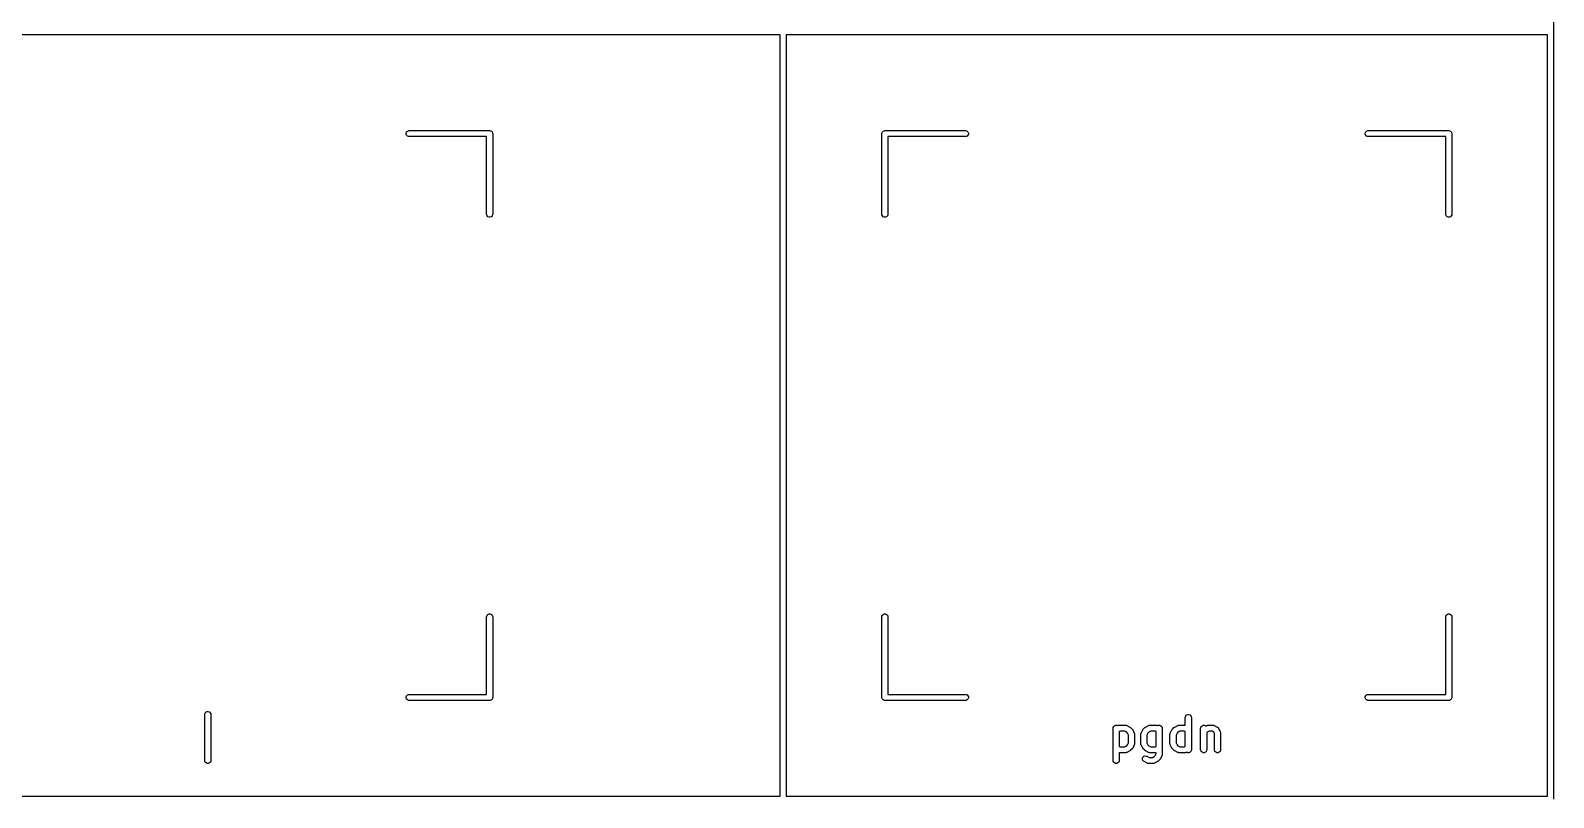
# Model space of a CAD drawing. Extents: x 48 to 353, y -180 to -61.
# Drawn here: x 315.61 to 353.43, y -122.59 to -103.54 of the extents above; entities that cross this region are included whole.
import ezdxf

# ---------------------------------------------------------------- set-up
doc = ezdxf.new("R2010")
doc.units = 0
doc.layers.add('BLACK', color=7, linetype='CONTINUOUS')

msp = doc.modelspace()

# ---------------------------------------------------------------- linework, layer by layer
at = {"layer": 'BLACK', "linetype": 'CONTINUOUS'}
for p, q in [((353.425, -84.525), (353.425, -103.575)), ((353.425, -103.575), (353.425, -122.625)), ((334.225, -103.65), (305.8, -103.65)), ((334.225, -122.55), (334.225, -103.65)), ((334.375, -103.65), (334.375, -122.55)), ((353.275, -103.65), (334.375, -103.65)), ((353.275, -122.55), (353.275, -103.65)), ((324.938941, -106.085368), (324.95014, -106.058332)), ((324.938941, -106.114632), (324.938941, -106.085368)), ((324.95014, -106.141668), (324.938941, -106.114632)), ((324.95014, -106.058332), (324.970832, -106.03764)), ((324.970832, -106.16236), (324.95014, -106.141668)), ((324.970832, -106.03764), (324.997868, -106.026441)), ((324.997868, -106.173559), (324.970832, -106.16236)), ((324.997868, -106.026441), (325.0125, -106.025)), ((325.0125, -106.175), (324.997868, -106.173559)), ((325.0125, -106.025), (327.0125, -106.025)), ((326.9375, -106.175), (325.0125, -106.175)), ((326.9375, -108.1), (326.9375, -106.175)), ((327.0125, -106.025), (327.027132, -106.026441)), ((327.027132, -106.026441), (327.054168, -106.03764)), ((327.054168, -106.03764), (327.07486, -106.058332)), ((327.07486, -106.058332), (327.086059, -106.085368)), ((327.086059, -106.085368), (327.0875, -106.1)), ((327.0875, -106.1), (327.0875, -108.1)), ((336.75, -106.1), (336.751441, -106.085368)), ((336.75, -108.1), (336.75, -106.1)), ((336.751441, -106.085368), (336.76264, -106.058332)), ((336.76264, -106.058332), (336.783332, -106.03764)), ((336.783332, -106.03764), (336.810368, -106.026441)), ((336.810368, -106.026441), (336.825, -106.025)), ((336.825, -106.025), (338.825, -106.025)), ((338.825, -106.175), (336.9, -106.175)), ((336.9, -106.175), (336.9, -108.1)), ((338.825, -106.025), (338.839632, -106.026441)), ((338.839632, -106.173559), (338.825, -106.175)), ((338.839632, -106.026441), (338.866668, -106.03764)), ((338.866668, -106.16236), (338.839632, -106.173559)), ((338.866668, -106.03764), (338.88736, -106.058332)), ((338.88736, -106.141668), (338.866668, -106.16236)), ((338.88736, -106.058332), (338.898559, -106.085368)), ((338.898559, -106.114632), (338.88736, -106.141668)), ((338.898559, -106.085368), (338.898559, -106.114632)), ((348.751441, -106.085368), (348.76264, -106.058332)), ((348.751441, -106.114632), (348.751441, -106.085368)), ((348.76264, -106.141668), (348.751441, -106.114632)), ((348.76264, -106.058332), (348.783332, -106.03764)), ((348.783332, -106.16236), (348.76264, -106.141668)), ((348.783332, -106.03764), (348.810368, -106.026441)), ((348.810368, -106.173559), (348.783332, -106.16236)), ((348.810368, -106.026441), (348.825, -106.025)), ((348.825, -106.175), (348.810368, -106.173559)), ((348.825, -106.025), (350.825, -106.025)), ((350.75, -106.175), (348.825, -106.175)), ((350.75, -108.1), (350.75, -106.175)), ((350.825, -106.025), (350.839632, -106.026441)), ((350.839632, -106.026441), (350.866668, -106.03764)), ((350.866668, -106.03764), (350.88736, -106.058332)), ((350.88736, -106.058332), (350.898559, -106.085368)), ((350.898559, -106.085368), (350.9, -106.1)), ((350.9, -106.1), (350.9, -108.1)), ((326.938941, -108.114632), (326.9375, -108.1)), ((326.95014, -108.141668), (326.938941, -108.114632)), ((326.970832, -108.16236), (326.95014, -108.141668)), ((327.07486, -108.141668), (327.054168, -108.16236)), ((327.086059, -108.114632), (327.07486, -108.141668)), ((327.0875, -108.1), (327.086059, -108.114632)), ((336.751441, -108.114632), (336.75, -108.1)), ((336.76264, -108.141668), (336.751441, -108.114632)), ((336.783332, -108.16236), (336.76264, -108.141668)), ((336.88736, -108.141668), (336.866668, -108.16236)), ((336.898559, -108.114632), (336.88736, -108.141668)), ((336.9, -108.1), (336.898559, -108.114632)), ((350.751441, -108.114632), (350.75, -108.1)), ((350.76264, -108.141668), (350.751441, -108.114632)), ((350.783332, -108.16236), (350.76264, -108.141668)), ((350.88736, -108.141668), (350.866668, -108.16236)), ((350.898559, -108.114632), (350.88736, -108.141668)), ((350.9, -108.1), (350.898559, -108.114632)), ((326.997868, -108.173559), (326.970832, -108.16236)), ((327.027132, -108.173559), (326.997868, -108.173559)), ((327.054168, -108.16236), (327.027132, -108.173559)), ((336.810368, -108.173559), (336.783332, -108.16236)), ((336.839632, -108.173559), (336.810368, -108.173559)), ((336.866668, -108.16236), (336.839632, -108.173559)), ((350.810368, -108.173559), (350.783332, -108.16236)), ((350.839632, -108.173559), (350.810368, -108.173559)), ((350.866668, -108.16236), (350.839632, -108.173559)), ((326.9375, -118.1), (326.938941, -118.085368)), ((326.9375, -120.025), (326.9375, -118.1)), ((326.938941, -118.085368), (326.95014, -118.058332)), ((326.95014, -118.058332), (326.970832, -118.03764)), ((326.970832, -118.03764), (326.997868, -118.026441)), ((326.997868, -118.026441), (327.027132, -118.026441)), ((327.027132, -118.026441), (327.054168, -118.03764)), ((327.054168, -118.03764), (327.07486, -118.058332)), ((327.07486, -118.058332), (327.086059, -118.085368)), ((327.086059, -118.085368), (327.0875, -118.1)), ((327.0875, -118.1), (327.0875, -120.1)), ((336.75, -118.1), (336.751441, -118.085368)), ((336.75, -120.1), (336.75, -118.1)), ((336.751441, -118.085368), (336.76264, -118.058332)), ((336.76264, -118.058332), (336.783332, -118.03764)), ((336.783332, -118.03764), (336.810368, -118.026441)), ((336.810368, -118.026441), (336.839632, -118.026441)), ((336.839632, -118.026441), (336.866668, -118.03764)), ((336.866668, -118.03764), (336.88736, -118.058332)), ((336.88736, -118.058332), (336.898559, -118.085368)), ((336.898559, -118.085368), (336.9, -118.1)), ((336.9, -118.1), (336.9, -120.025)), ((350.75, -118.1), (350.751441, -118.085368)), ((350.75, -120.025), (350.75, -118.1)), ((350.751441, -118.085368), (350.76264, -118.058332)), ((350.76264, -118.058332), (350.783332, -118.03764)), ((350.783332, -118.03764), (350.810368, -118.026441)), ((350.810368, -118.026441), (350.839632, -118.026441)), ((350.839632, -118.026441), (350.866668, -118.03764)), ((350.866668, -118.03764), (350.88736, -118.058332)), ((350.88736, -118.058332), (350.898559, -118.085368)), ((350.898559, -118.085368), (350.9, -118.1)), ((350.9, -118.1), (350.9, -120.1)), ((324.938941, -120.085368), (324.95014, -120.058332)), ((324.938941, -120.114632), (324.938941, -120.085368)), ((324.95014, -120.141668), (324.938941, -120.114632)), ((324.95014, -120.058332), (324.970832, -120.03764)), ((324.970832, -120.16236), (324.95014, -120.141668)), ((324.970832, -120.03764), (324.997868, -120.026441)), ((324.997868, -120.173559), (324.970832, -120.16236)), ((324.997868, -120.026441), (325.0125, -120.025)), ((325.0125, -120.175), (324.997868, -120.173559)), ((325.0125, -120.025), (326.9375, -120.025)), ((327.0125, -120.175), (325.0125, -120.175)), ((327.027132, -120.173559), (327.0125, -120.175)), ((327.054168, -120.16236), (327.027132, -120.173559)), ((327.07486, -120.141668), (327.054168, -120.16236)), ((327.086059, -120.114632), (327.07486, -120.141668)), ((327.0875, -120.1), (327.086059, -120.114632)), ((336.751441, -120.114632), (336.75, -120.1)), ((336.76264, -120.141668), (336.751441, -120.114632)), ((336.783332, -120.16236), (336.76264, -120.141668)), ((336.810368, -120.173559), (336.783332, -120.16236)), ((336.825, -120.175), (336.810368, -120.173559)), ((338.825, -120.175), (336.825, -120.175)), ((336.9, -120.025), (338.825, -120.025)), ((338.825, -120.025), (338.839632, -120.026441)), ((338.839632, -120.173559), (338.825, -120.175)), ((338.839632, -120.026441), (338.866668, -120.03764)), ((338.866668, -120.16236), (338.839632, -120.173559)), ((338.866668, -120.03764), (338.88736, -120.058332)), ((338.88736, -120.141668), (338.866668, -120.16236)), ((338.88736, -120.058332), (338.898559, -120.085368)), ((338.898559, -120.114632), (338.88736, -120.141668)), ((338.898559, -120.085368), (338.898559, -120.114632)), ((348.751441, -120.085368), (348.76264, -120.058332)), ((348.751441, -120.114632), (348.751441, -120.085368)), ((348.76264, -120.141668), (348.751441, -120.114632)), ((348.76264, -120.058332), (348.783332, -120.03764)), ((348.783332, -120.16236), (348.76264, -120.141668)), ((348.783332, -120.03764), (348.810368, -120.026441)), ((348.810368, -120.173559), (348.783332, -120.16236)), ((348.810368, -120.026441), (348.825, -120.025)), ((348.825, -120.175), (348.810368, -120.173559)), ((348.825, -120.025), (350.75, -120.025)), ((350.825, -120.175), (348.825, -120.175)), ((350.839632, -120.173559), (350.825, -120.175)), ((350.866668, -120.16236), (350.839632, -120.173559)), ((350.88736, -120.141668), (350.866668, -120.16236)), ((350.898559, -120.114632), (350.88736, -120.141668)), ((350.9, -120.1), (350.898559, -120.114632)), ((319.9375, -120.523604), (319.938941, -120.508972)), ((319.9375, -121.666461), (319.9375, -120.523604)), ((319.938941, -120.508972), (319.95014, -120.481936)), ((319.95014, -120.481936), (319.970832, -120.461244)), ((319.970832, -120.461244), (319.997868, -120.450045)), ((319.997868, -120.450045), (320.027132, -120.450045)), ((320.027132, -120.450045), (320.054168, -120.461244)), ((320.054168, -120.461244), (320.07486, -120.481936)), ((320.07486, -120.481936), (320.086059, -120.508972)), ((320.086059, -120.508972), (320.0875, -120.523604)), ((320.0875, -120.523604), (320.0875, -121.666461)), ((344.283333, -120.599795), (344.284774, -120.585163)), ((344.283333, -120.791578), (344.283333, -120.599795)), ((344.284774, -120.585163), (344.295973, -120.558127)), ((344.295973, -120.558127), (344.316665, -120.537435)), ((344.316665, -120.537435), (344.343701, -120.526236)), ((344.343701, -120.526236), (344.372965, -120.526236)), ((344.372965, -120.526236), (344.400001, -120.537435)), ((344.400001, -120.537435), (344.420693, -120.558127)), ((344.420693, -120.558127), (344.431892, -120.585163)), ((344.431892, -120.585163), (344.433333, -120.599795)), ((344.433333, -120.599795), (344.433333, -121.399795)), ((342.492856, -120.866461), (342.494297, -120.851829)), ((342.492856, -121.666461), (342.492856, -120.866461)), ((342.494297, -120.851829), (342.505496, -120.824793)), ((342.505496, -120.824793), (342.526188, -120.804101)), ((342.526188, -120.804101), (342.553224, -120.792902)), ((342.553224, -120.792902), (342.582488, -120.792902)), ((342.582488, -120.792902), (342.604896, -120.802183)), ((342.604896, -120.802183), (342.610504, -120.79938)), ((342.610504, -120.79938), (342.624236, -120.794125)), ((342.624236, -120.794125), (342.626922, -120.793934)), ((342.626922, -120.793934), (342.629414, -120.792902)), ((342.629414, -120.792902), (342.644046, -120.791461)), ((342.661752, -120.941461), (342.642856, -120.950909)), ((342.642856, -120.950909), (342.642856, -121.315347)), ((342.644046, -120.791461), (342.796427, -120.791461)), ((342.778722, -120.941461), (342.661752, -120.941461)), ((342.828191, -120.966196), (342.778722, -120.941461)), ((342.796427, -120.791461), (342.811059, -120.792902)), ((342.811059, -120.792902), (342.813547, -120.793932)), ((342.813547, -120.793932), (342.816237, -120.794124)), ((342.816237, -120.794124), (342.829968, -120.799379)), ((342.849074, -120.987079), (342.828191, -120.966196)), ((342.829968, -120.799379), (342.906159, -120.837475)), ((342.873808, -121.036547), (342.849074, -120.987079)), ((342.906159, -120.837475), (342.912455, -120.841438)), ((342.912455, -120.841438), (342.914286, -120.842197)), ((342.914286, -120.842197), (342.916347, -120.843888)), ((342.916347, -120.843888), (342.918602, -120.845308)), ((342.918602, -120.845308), (342.919898, -120.846803)), ((342.919898, -120.846803), (342.925651, -120.851524)), ((342.925651, -120.851524), (342.963746, -120.889619)), ((342.963746, -120.889619), (342.968464, -120.895368)), ((342.968464, -120.895368), (342.969963, -120.896668)), ((342.969963, -120.896668), (342.971384, -120.898927)), ((342.971384, -120.898927), (342.973073, -120.900984)), ((342.973073, -120.900984), (342.97383, -120.902811)), ((342.97383, -120.902811), (342.977795, -120.909111)), ((342.977795, -120.909111), (343.01589, -120.985301)), ((343.01589, -120.985301), (343.021145, -120.999033)), ((343.021145, -120.999033), (343.021335, -121.00172)), ((343.021335, -121.00172), (343.022367, -121.00421)), ((343.180011, -121.00421), (343.181041, -121.001721)), ((343.181041, -121.001721), (343.181233, -120.999032)), ((343.181233, -120.999032), (343.186488, -120.9853)), ((343.186488, -120.9853), (343.224584, -120.909111)), ((343.224584, -120.909111), (343.228547, -120.902814)), ((343.228547, -120.902814), (343.229306, -120.900984)), ((343.229306, -120.900984), (343.230997, -120.898922)), ((343.230997, -120.898922), (343.232417, -120.896668)), ((343.232417, -120.896668), (343.233912, -120.895371)), ((343.233912, -120.895371), (343.238633, -120.889619)), ((343.238633, -120.889619), (343.276728, -120.851524)), ((343.276728, -120.851524), (343.28248, -120.846803)), ((343.28248, -120.846803), (343.283777, -120.845308)), ((343.283777, -120.845308), (343.286032, -120.843888)), ((343.286032, -120.843888), (343.288093, -120.842197)), ((343.288093, -120.842197), (343.289921, -120.841439)), ((343.289921, -120.841439), (343.296219, -120.837475)), ((343.296219, -120.837475), (343.372409, -120.79938)), ((343.353304, -120.98708), (343.32857, -121.036548)), ((343.374187, -120.966196), (343.353304, -120.98708)), ((343.372409, -120.79938), (343.386141, -120.794125)), ((343.423657, -120.941461), (343.374187, -120.966196)), ((343.386141, -120.794125), (343.388827, -120.793934)), ((343.388827, -120.793934), (343.391319, -120.792902)), ((343.391319, -120.792902), (343.405951, -120.791461)), ((343.405951, -120.791461), (343.558332, -120.791461)), ((343.540627, -120.941461), (343.423657, -120.941461)), ((343.559523, -120.950909), (343.540627, -120.941461)), ((343.558332, -120.791461), (343.572964, -120.792902)), ((343.559523, -121.315347), (343.559523, -120.950909)), ((343.572964, -120.792902), (343.575452, -120.793932)), ((343.575452, -120.793932), (343.578142, -120.794124)), ((343.578142, -120.794124), (343.591873, -120.799379)), ((343.591873, -120.799379), (343.597482, -120.802183)), ((343.597482, -120.802183), (343.619891, -120.792902)), ((343.619891, -120.792902), (343.649155, -120.792902)), ((343.649155, -120.792902), (343.676191, -120.804101)), ((343.676191, -120.804101), (343.696883, -120.824793)), ((343.696883, -120.824793), (343.708082, -120.851829)), ((343.708082, -120.851829), (343.709523, -120.866461)), ((343.709523, -120.866461), (343.709523, -121.51408)), ((343.903821, -121.00421), (343.904851, -121.001721)), ((343.904851, -121.001721), (343.905043, -120.999032)), ((343.905043, -120.999032), (343.910298, -120.9853)), ((343.910298, -120.9853), (343.948394, -120.909111)), ((343.948394, -120.909111), (343.952357, -120.902814)), ((343.952357, -120.902814), (343.953116, -120.900984)), ((343.953116, -120.900984), (343.954807, -120.898922)), ((343.954807, -120.898922), (343.956227, -120.896668)), ((343.956227, -120.896668), (343.957722, -120.895371)), ((343.957722, -120.895371), (343.962443, -120.889619)), ((343.962443, -120.889619), (344.000538, -120.851524)), ((344.000538, -120.851524), (344.00629, -120.846803)), ((344.00629, -120.846803), (344.007587, -120.845308)), ((344.007587, -120.845308), (344.009842, -120.843888)), ((344.009842, -120.843888), (344.011903, -120.842197)), ((344.011903, -120.842197), (344.013731, -120.841439)), ((344.013731, -120.841439), (344.020029, -120.837475)), ((344.020029, -120.837475), (344.096219, -120.79938)), ((344.077114, -120.98708), (344.05238, -121.036548)), ((344.097997, -120.966196), (344.077114, -120.98708)), ((344.096219, -120.79938), (344.109951, -120.794125)), ((344.147467, -120.941461), (344.097997, -120.966196)), ((344.109951, -120.794125), (344.112637, -120.793934)), ((344.112637, -120.793934), (344.115129, -120.792902)), ((344.115129, -120.792902), (344.129761, -120.791461)), ((344.129761, -120.791461), (344.282142, -120.791461)), ((344.264437, -120.941461), (344.147467, -120.941461)), ((344.283333, -120.950909), (344.264437, -120.941461)), ((344.282142, -120.791461), (344.283333, -120.791578)), ((344.283333, -121.315347), (344.283333, -120.950909)), ((344.664286, -120.866461), (344.665727, -120.851829)), ((344.664286, -121.399795), (344.664286, -120.866461)), ((344.665727, -120.851829), (344.676926, -120.824793)), ((344.676926, -120.824793), (344.697618, -120.804101)), ((344.697618, -120.804101), (344.724654, -120.792902)), ((344.724654, -120.792902), (344.753918, -120.792902)), ((344.753918, -120.792902), (344.780954, -120.804101)), ((344.780954, -120.804101), (344.790831, -120.813978)), ((344.790831, -120.813978), (344.820029, -120.79938)), ((344.821807, -120.966196), (344.814286, -120.973718)), ((344.814286, -120.973718), (344.814286, -121.399795)), ((344.820029, -120.79938), (344.833761, -120.794125)), ((344.871277, -120.941461), (344.821807, -120.966196)), ((344.833761, -120.794125), (344.836447, -120.793934)), ((344.836447, -120.793934), (344.838939, -120.792902)), ((344.838939, -120.792902), (344.853571, -120.791461)), ((344.853571, -120.791461), (344.967857, -120.791461)), ((344.950152, -120.941461), (344.871277, -120.941461)), ((344.988146, -120.960458), (344.950152, -120.941461)), ((344.967857, -120.791461), (344.982489, -120.792902)), ((344.982489, -120.792902), (344.984977, -120.793932)), ((344.984977, -120.793932), (344.987667, -120.794124)), ((344.987667, -120.794124), (345.001398, -120.799379)), ((345.007143, -120.998452), (344.988146, -120.960458)), ((345.001398, -120.799379), (345.077589, -120.837475)), ((345.007143, -121.399795), (345.007143, -120.998452)), ((345.077589, -120.837475), (345.080035, -120.839015)), ((345.080035, -120.839015), (345.08119, -120.8394)), ((345.08119, -120.8394), (345.082628, -120.840647)), ((345.082628, -120.840647), (345.090032, -120.845308)), ((345.090032, -120.845308), (345.096191, -120.852409)), ((345.096191, -120.852409), (345.103298, -120.858573)), ((345.103298, -120.858573), (345.107959, -120.865978)), ((345.107959, -120.865978), (345.109205, -120.867415)), ((345.109205, -120.867415), (345.109589, -120.868568)), ((345.109589, -120.868568), (345.11113, -120.871016)), ((345.11113, -120.871016), (345.149225, -120.947206)), ((345.149225, -120.947206), (345.15448, -120.960938)), ((345.15448, -120.960938), (345.15467, -120.963625)), ((345.15467, -120.963625), (345.155702, -120.966115)), ((345.155702, -120.966115), (345.157143, -120.980747)), ((345.157143, -120.980747), (345.157143, -121.399795)), ((342.642856, -121.315347), (342.661751, -121.324795)), ((342.661751, -121.324795), (342.778722, -121.324795)), ((342.778722, -121.324795), (342.82819, -121.300061)), ((342.82819, -121.300061), (342.849073, -121.279177)), ((342.849073, -121.279177), (342.873808, -121.229709)), ((342.873808, -121.229709), (342.873808, -121.036547)), ((342.963747, -121.376636), (342.925652, -121.414732)), ((342.968464, -121.370887), (342.963747, -121.376636)), ((342.969963, -121.369588), (342.968464, -121.370887)), ((342.971384, -121.367329), (342.969963, -121.369588)), ((342.973074, -121.365271), (342.971384, -121.367329)), ((342.973831, -121.363441), (342.973074, -121.365271)), ((342.977795, -121.357145), (342.973831, -121.363441)), ((343.01589, -121.280955), (342.977795, -121.357145)), ((343.021145, -121.267223), (343.01589, -121.280955)), ((343.021335, -121.264535), (343.021145, -121.267223)), ((343.022367, -121.262046), (343.021335, -121.264535)), ((343.022367, -121.00421), (343.023808, -121.018842)), ((343.023808, -121.247414), (343.022367, -121.262046)), ((343.023808, -121.018842), (343.023808, -121.247414)), ((343.17857, -121.018842), (343.180011, -121.00421)), ((343.17857, -121.247414), (343.17857, -121.018842)), ((343.180011, -121.262046), (343.17857, -121.247414)), ((343.181041, -121.264534), (343.180011, -121.262046)), ((343.181233, -121.267224), (343.181041, -121.264534)), ((343.186488, -121.280956), (343.181233, -121.267224)), ((343.224584, -121.357145), (343.186488, -121.280956)), ((343.228546, -121.363439), (343.224584, -121.357145)), ((343.229305, -121.365271), (343.228546, -121.363439)), ((343.230998, -121.367334), (343.229305, -121.365271)), ((343.232417, -121.369588), (343.230998, -121.367334)), ((343.233911, -121.370884), (343.232417, -121.369588)), ((343.238632, -121.376636), (343.233911, -121.370884)), ((343.276727, -121.414732), (343.238632, -121.376636)), ((343.32857, -121.036548), (343.32857, -121.229708)), ((343.32857, -121.229708), (343.353304, -121.279176)), ((343.353304, -121.279176), (343.374188, -121.300061)), ((343.374188, -121.300061), (343.423656, -121.324795)), ((343.423656, -121.324795), (343.540627, -121.324795)), ((343.540627, -121.324795), (343.559523, -121.315347)), ((343.90238, -121.018842), (343.903821, -121.00421)), ((343.90238, -121.247414), (343.90238, -121.018842)), ((343.903821, -121.262046), (343.90238, -121.247414)), ((343.904851, -121.264534), (343.903821, -121.262046)), ((343.905043, -121.267224), (343.904851, -121.264534)), ((343.910298, -121.280956), (343.905043, -121.267224)), ((343.948394, -121.357145), (343.910298, -121.280956)), ((343.952356, -121.363439), (343.948394, -121.357145)), ((343.953115, -121.365271), (343.952356, -121.363439)), ((343.954808, -121.367334), (343.953115, -121.365271)), ((343.956227, -121.369588), (343.954808, -121.367334)), ((343.957721, -121.370884), (343.956227, -121.369588)), ((343.962442, -121.376636), (343.957721, -121.370884)), ((344.000537, -121.414732), (343.962442, -121.376636)), ((344.05238, -121.036548), (344.05238, -121.229708)), ((344.05238, -121.229708), (344.077114, -121.279176)), ((344.077114, -121.279176), (344.097998, -121.300061)), ((344.097998, -121.300061), (344.147466, -121.324795)), ((344.147466, -121.324795), (344.264437, -121.324795)), ((344.264437, -121.324795), (344.283333, -121.315347)), ((319.938941, -121.681093), (319.9375, -121.666461)), ((319.95014, -121.708129), (319.938941, -121.681093)), ((319.970832, -121.728821), (319.95014, -121.708129)), ((319.997868, -121.74002), (319.970832, -121.728821)), ((320.027132, -121.74002), (319.997868, -121.74002)), ((320.054168, -121.728821), (320.027132, -121.74002)), ((320.07486, -121.708129), (320.054168, -121.728821)), ((320.086059, -121.681093), (320.07486, -121.708129)), ((320.0875, -121.666461), (320.086059, -121.681093)), ((342.494297, -121.681093), (342.492856, -121.666461)), ((342.505496, -121.708129), (342.494297, -121.681093)), ((342.526188, -121.728821), (342.505496, -121.708129)), ((342.553224, -121.74002), (342.526188, -121.728821)), ((342.582488, -121.74002), (342.553224, -121.74002)), ((342.609524, -121.728821), (342.582488, -121.74002)), ((342.630216, -121.708129), (342.609524, -121.728821)), ((342.641415, -121.681093), (342.630216, -121.708129)), ((342.642856, -121.666461), (342.641415, -121.681093)), ((342.644046, -121.474795), (342.642856, -121.474677)), ((342.642856, -121.474677), (342.642856, -121.666461)), ((342.796427, -121.474795), (342.644046, -121.474795)), ((342.811059, -121.473354), (342.796427, -121.474795)), ((342.813548, -121.472322), (342.811059, -121.473354)), ((342.816236, -121.472132), (342.813548, -121.472322)), ((342.829968, -121.466877), (342.816236, -121.472132)), ((342.906159, -121.428782), (342.829968, -121.466877)), ((342.912458, -121.424817), (342.906159, -121.428782)), ((342.914286, -121.42406), (342.912458, -121.424817)), ((342.916342, -121.422372), (342.914286, -121.42406)), ((342.918602, -121.42095), (342.916342, -121.422372)), ((342.919902, -121.41945), (342.918602, -121.42095)), ((342.925652, -121.414732), (342.919902, -121.41945)), ((343.217255, -121.637747), (343.219329, -121.608557)), ((343.226509, -121.665508), (343.217255, -121.637747)), ((343.219329, -121.608557), (343.232416, -121.582382)), ((343.245682, -121.687616), (343.226509, -121.665508)), ((343.232416, -121.582382), (343.254524, -121.563209)), ((343.258125, -121.695448), (343.245682, -121.687616)), ((343.254524, -121.563209), (343.282285, -121.553955)), ((343.334315, -121.733543), (343.258125, -121.695448)), ((343.282478, -121.419452), (343.276727, -121.414732)), ((343.282285, -121.553955), (343.311475, -121.556029)), ((343.283777, -121.42095), (343.282478, -121.419452)), ((343.286032, -121.422369), (343.283777, -121.42095)), ((343.288092, -121.42406), (343.286032, -121.422369)), ((343.289922, -121.424818), (343.288092, -121.42406)), ((343.29622, -121.428782), (343.289922, -121.424818)), ((343.37241, -121.466877), (343.29622, -121.428782)), ((343.311475, -121.556029), (343.325207, -121.561284)), ((343.325207, -121.561284), (343.385561, -121.591461)), ((343.348047, -121.738798), (343.334315, -121.733543)), ((343.350734, -121.738988), (343.348047, -121.738798)), ((343.353224, -121.74002), (343.350734, -121.738988)), ((343.367856, -121.741461), (343.353224, -121.74002)), ((343.482142, -121.741461), (343.367856, -121.741461)), ((343.386142, -121.472132), (343.37241, -121.466877)), ((343.385561, -121.591461), (343.464437, -121.591461)), ((343.388829, -121.472322), (343.386142, -121.472132)), ((343.391319, -121.473354), (343.388829, -121.472322)), ((343.405951, -121.474795), (343.391319, -121.473354)), ((343.558332, -121.474795), (343.405951, -121.474795)), ((343.464437, -121.591461), (343.513905, -121.566726)), ((343.496774, -121.74002), (343.482142, -121.741461)), ((343.499263, -121.738988), (343.496774, -121.74002)), ((343.501951, -121.738798), (343.499263, -121.738988)), ((343.515683, -121.733543), (343.501951, -121.738798)), ((343.513905, -121.566726), (343.534789, -121.545843)), ((343.591873, -121.695448), (343.515683, -121.733543)), ((343.534789, -121.545843), (343.559523, -121.496375)), ((343.559523, -121.474677), (343.558332, -121.474795)), ((343.559523, -121.496375), (343.559523, -121.474677)), ((343.598169, -121.691484), (343.591873, -121.695448)), ((343.599999, -121.690727), (343.598169, -121.691484)), ((343.602057, -121.689037), (343.599999, -121.690727)), ((343.604316, -121.687616), (343.602057, -121.689037)), ((343.605615, -121.686117), (343.604316, -121.687616)), ((343.611364, -121.6814), (343.605615, -121.686117)), ((343.64946, -121.643305), (343.611364, -121.6814)), ((343.65418, -121.637553), (343.64946, -121.643305)), ((343.655678, -121.636255), (343.65418, -121.637553)), ((343.657097, -121.633999), (343.655678, -121.636255)), ((343.658788, -121.63194), (343.657097, -121.633999)), ((343.659546, -121.630109), (343.658788, -121.63194)), ((343.66351, -121.623812), (343.659546, -121.630109)), ((343.701605, -121.547621), (343.66351, -121.623812)), ((343.70686, -121.533889), (343.701605, -121.547621)), ((343.70705, -121.531201), (343.70686, -121.533889)), ((343.708082, -121.528712), (343.70705, -121.531201)), ((343.709523, -121.51408), (343.708082, -121.528712)), ((344.006288, -121.419452), (344.000537, -121.414732)), ((344.007587, -121.42095), (344.006288, -121.419452)), ((344.009842, -121.422369), (344.007587, -121.42095)), ((344.011902, -121.42406), (344.009842, -121.422369)), ((344.013732, -121.424818), (344.011902, -121.42406)), ((344.02003, -121.428782), (344.013732, -121.424818)), ((344.09622, -121.466877), (344.02003, -121.428782)), ((344.109952, -121.472132), (344.09622, -121.466877)), ((344.112639, -121.472322), (344.109952, -121.472132)), ((344.115129, -121.473354), (344.112639, -121.472322)), ((344.129761, -121.474795), (344.115129, -121.473354)), ((344.282142, -121.474795), (344.129761, -121.474795)), ((344.296774, -121.473354), (344.282142, -121.474795)), ((344.299263, -121.472322), (344.296774, -121.473354)), ((344.301951, -121.472132), (344.299263, -121.472322)), ((344.315683, -121.466877), (344.301951, -121.472132)), ((344.321293, -121.464072), (344.315683, -121.466877)), ((344.343701, -121.473354), (344.321293, -121.464072)), ((344.372965, -121.473354), (344.343701, -121.473354)), ((344.400001, -121.462155), (344.372965, -121.473354)), ((344.420693, -121.441463), (344.400001, -121.462155)), ((344.431892, -121.414427), (344.420693, -121.441463)), ((344.433333, -121.399795), (344.431892, -121.414427)), ((344.665727, -121.414427), (344.664286, -121.399795)), ((344.676926, -121.441463), (344.665727, -121.414427)), ((344.697618, -121.462155), (344.676926, -121.441463)), ((344.724654, -121.473354), (344.697618, -121.462155)), ((344.753918, -121.473354), (344.724654, -121.473354)), ((344.780954, -121.462155), (344.753918, -121.473354)), ((344.801646, -121.441463), (344.780954, -121.462155)), ((344.812845, -121.414427), (344.801646, -121.441463)), ((344.814286, -121.399795), (344.812845, -121.414427)), ((345.008584, -121.414427), (345.007143, -121.399795)), ((345.019783, -121.441463), (345.008584, -121.414427)), ((345.040475, -121.462155), (345.019783, -121.441463)), ((345.067511, -121.473354), (345.040475, -121.462155)), ((345.096775, -121.473354), (345.067511, -121.473354)), ((345.123811, -121.462155), (345.096775, -121.473354)), ((345.144503, -121.441463), (345.123811, -121.462155)), ((345.155702, -121.414427), (345.144503, -121.441463)), ((345.157143, -121.399795), (345.155702, -121.414427)), ((305.8, -122.55), (334.225, -122.55)), ((334.375, -122.55), (353.275, -122.55))]:
    msp.add_line(p, q, dxfattribs=at)

doc.saveas('drawing.dxf')
